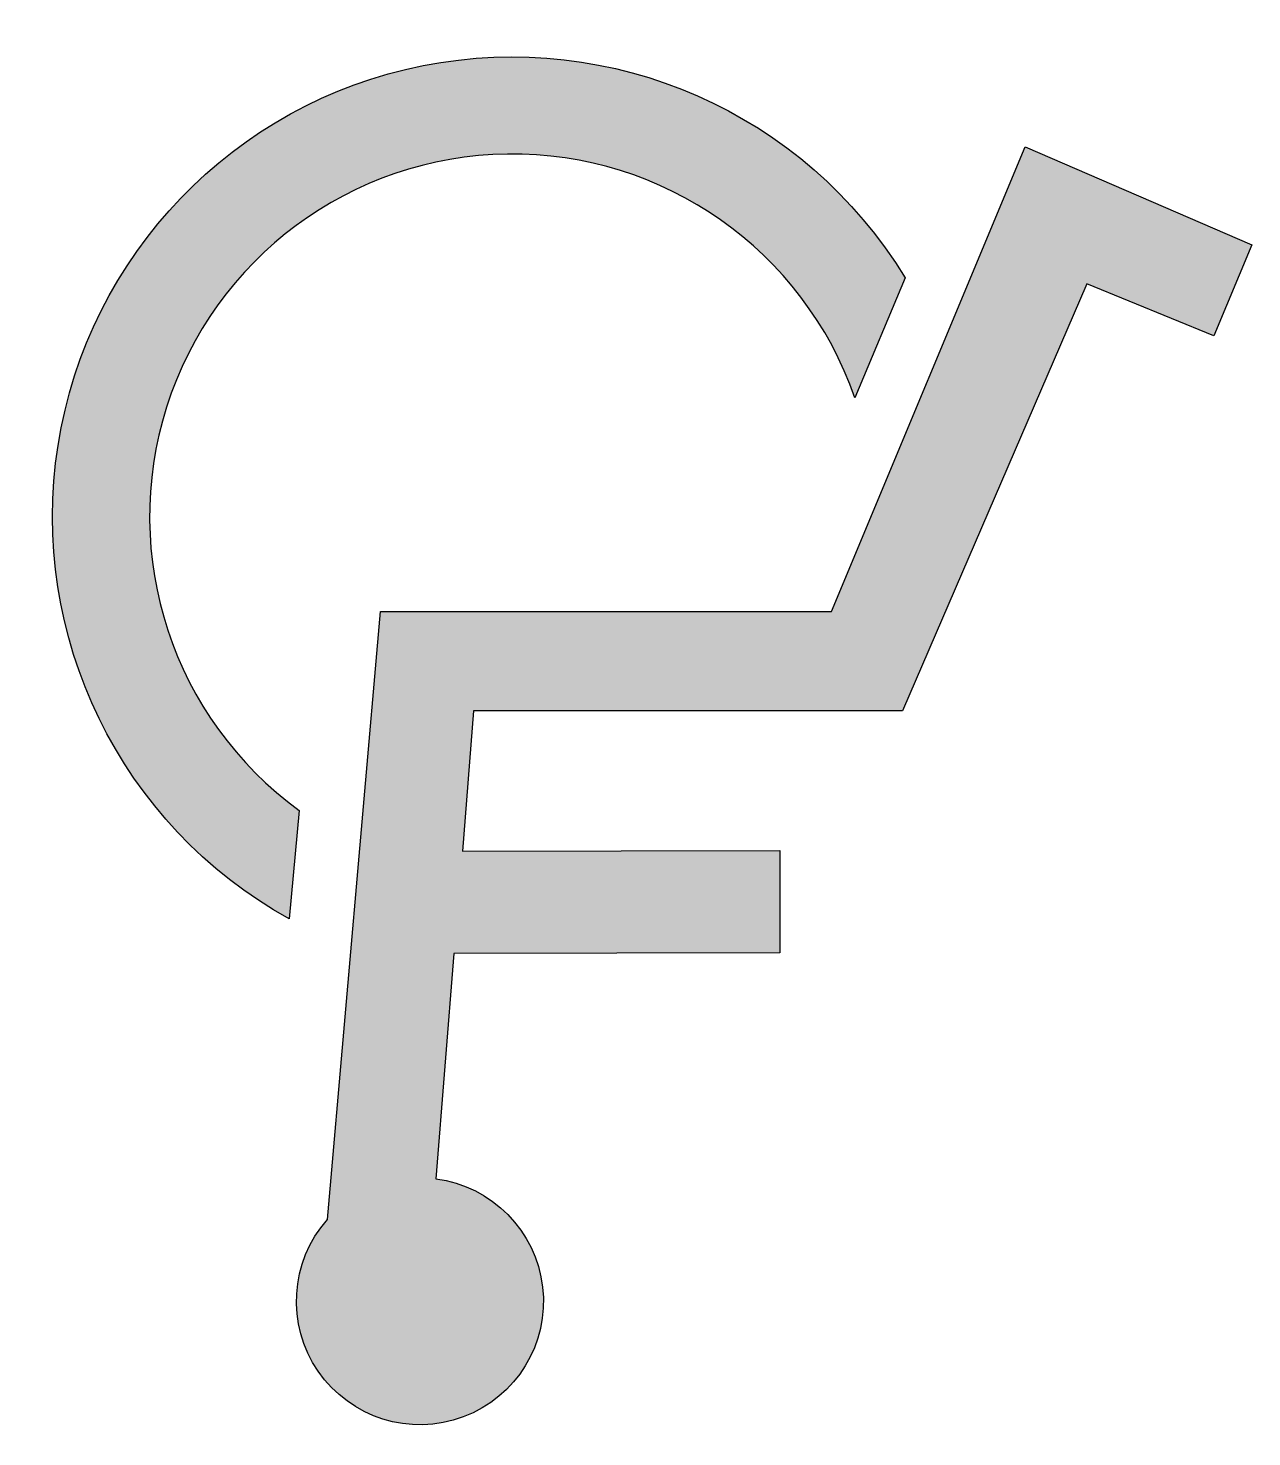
# Model space of a CAD drawing. Header units: millimetres. Extents: x 2508 to 2607, y 837 to 997.
# Drawn here: x 2553.283 to 2554.896, y 868.796 to 870.652 of the extents above; entities that cross this region are included whole.
import ezdxf

# ---------------------------------------------------------------- set-up
doc = ezdxf.new("R2010")
doc.units = ezdxf.units.MM

# ---------------------------------------------------------------- blocks, each defined once
blk = doc.blocks.new('disc')
h = blk.add_hatch(color=0)
edge = h.paths.add_edge_path()
edge.add_line((-0.0656334980885731, 0.4407347073938581), (0.3526087995051057, 0.4398347656751866))
edge.add_line((0.3526087995051057, 0.4398347656751866), (0.3526087995051057, 0.5748432274667721))
edge.add_line((0.3526087995051057, 0.5748432274667721), (-0.07692140816288884, 0.575767457647089))
edge.add_line((-0.07692140816288884, 0.575767457647089), (-0.1007305296589038, 0.8725198232550611))
edge.add_arc((-0.1217039004209255, 1.033911478708433), 0.1627487288157153, 277.4042782646906, 581.4772754982926)
edge.add_line((-0.2436382537744066, 0.9261192609774298), (-0.1735598644409038, 0.1249737843190815))
edge.add_line((-0.1735598644409038, 0.1249737843190815), (0.420859355792345, 0.1249737843190815))
edge.add_line((0.420859355792345, 0.1249737843190815), (0.6762823915451008, -0.4874124716207007))
edge.add_line((0.6762823915451008, -0.4874124716207007), (0.9750609934635577, -0.3583394971865346))
edge.add_line((0.9750609934635577, -0.3583394971865346), (0.9251513534582045, -0.238543509705778))
edge.add_line((0.9251513534582045, -0.238543509705778), (0.757509245104302, -0.3071906686964212))
edge.add_line((0.757509245104302, -0.3071906686964212), (0.5144329489194206, 0.2558347656740807))
edge.add_line((0.5144329489194206, 0.2558347656740807), (-0.05125247602700256, 0.2558347656740807))
edge.add_line((-0.05125247602700256, 0.2558347656740807), (-0.06565788257285021, 0.4407347598626075))
edge.add_line((-0.06565788257285021, 0.4407347598626075), (-0.0656334980885731, 0.4407347073938581))
h = blk.add_hatch(color=0)
edge = h.paths.add_edge_path()
edge.add_arc((-3.183231456205249e-12, -9.094947017729282e-13), 0.478117870613346, 125.96659344852529, 340.8810118905234, ccw=False)
edge.add_line((-0.2808050568455656, 0.3869692730058887), (-0.2942146124732972, 0.5299213478301681))
edge.add_arc((-2.273736754432321e-12, -6.821210263296962e-13), 0.6061178706146972, 119.0392230393792, 328.6906760572423)
edge.add_line((0.5178515166662692, -0.3149740937969909), (0.4517450890125474, -0.156598444278643))
at = {"color": 0}
for points in [[(-0.0656334980885731, 0.4407347073938581), (0.3526087995051057, 0.4398347656751866), (0.3526087995051057, 0.5748432274667721), (-0.07692140816288884, 0.575767457647089), (-0.1007305296589038, 0.8725198232550611, 4.016230081423687), (-0.2436382537744066, 0.9261192609774298), (-0.1735598644409038, 0.1249737843190815), (0.420859355792345, 0.1249737843190815), (0.6762823915451008, -0.4874124716207007), (0.9750609934635577, -0.3583394971865346), (0.9251513534582045, -0.238543509705778), (0.757509245104302, -0.3071906686964212), (0.5144329489194206, 0.2558347656740807), (-0.05125247602700256, 0.2558347656740807), (-0.06565788257285021, 0.4407347598626075)], [(0.4517450890125474, -0.156598444278643, -1.362760466499573), (-0.2808050568455656, 0.3869692730058887), (-0.2942146124732972, 0.5299213478301681, 1.299129703638091), (0.5178515166662692, -0.3149740937969909)]]:
    blk.add_lwpolyline(points, format="xyb", close=True, dxfattribs=at)

msp = doc.modelspace()

# ---------------------------------------------------------------- block references
at = {"color": 1, "lineweight": -3, "xscale": -1, "rotation": 180}
msp.add_blockref('disc', (2553.921095401084, 870.0081088218135), dxfattribs=at)

doc.saveas('drawing.dxf')
